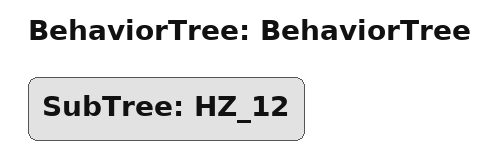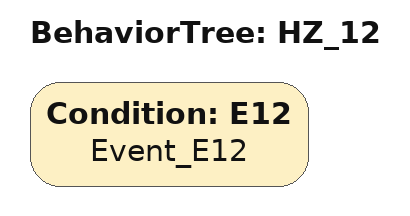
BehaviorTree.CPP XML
<?xml version="1.0" ?>
<root main_tree_to_execute="BehaviorTree">
  <BehaviorTree ID="BehaviorTree">
    <SubTree ID="HZ_12"/>
  </BehaviorTree>
  <BehaviorTree ID="HZ_12">
    <Condition ID="E12" name="Event_E12"/>
  </BehaviorTree>
</root>
